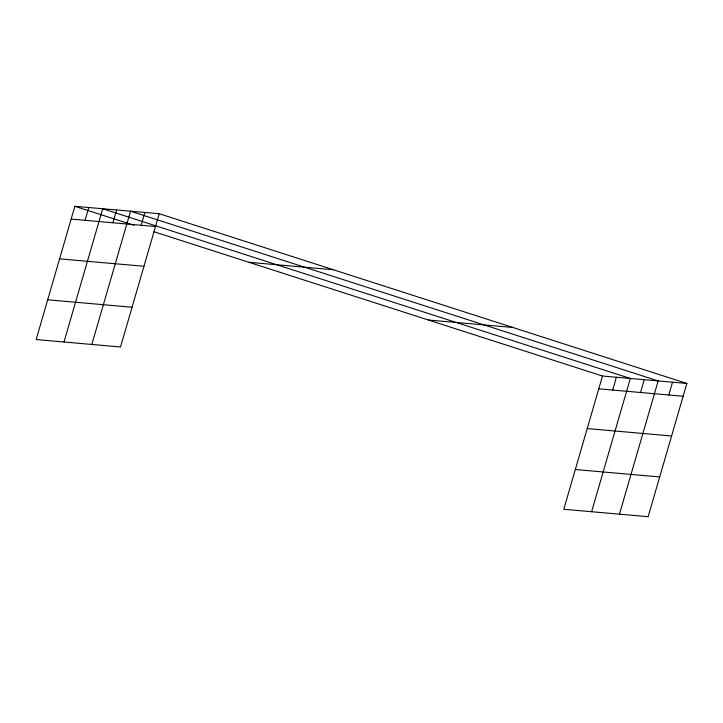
<?xml version="1.0" encoding="UTF-8"?>
<svg xmlns="http://www.w3.org/2000/svg" width="723" height="723" viewBox="0 0 723 723"><rect width="100%" height="100%" fill="white"/><g stroke="black" fill="none" stroke-linecap="round" stroke-linejoin="round"><path stroke-width="1.08" d="M159.223 213.728L74.858 206.299L36.15 339.548L120.515 346.977L159.223 213.728L686.85 383.452L648.142 516.701L563.777 509.272L602.485 376.023L686.85 383.452M85.061 220.325L88.784 207.528M63.986 341.997L102.702 208.748L630.329 378.472L591.613 511.721M112.905 222.774L116.62 209.977M91.83 344.455L130.538 211.206L658.165 380.922L619.457 514.17M141.166 225.269L144.88 212.472M612.688 390.049L616.403 377.243M640.524 392.499L644.247 379.702M668.793 394.984L672.507 382.187M71.143 219.096L155.508 226.534M248.974 262.304L333.339 269.742M59.593 258.843L143.958 266.281M428.368 320.009L512.734 327.447M47.7 299.801L132.065 307.23M598.771 388.82L683.136 396.249M587.221 428.567L671.586 435.996M575.318 469.516L659.683 476.954M74.858 206.299L133.954 225.305M154.008 231.758L602.485 376.023"/></g></svg>
